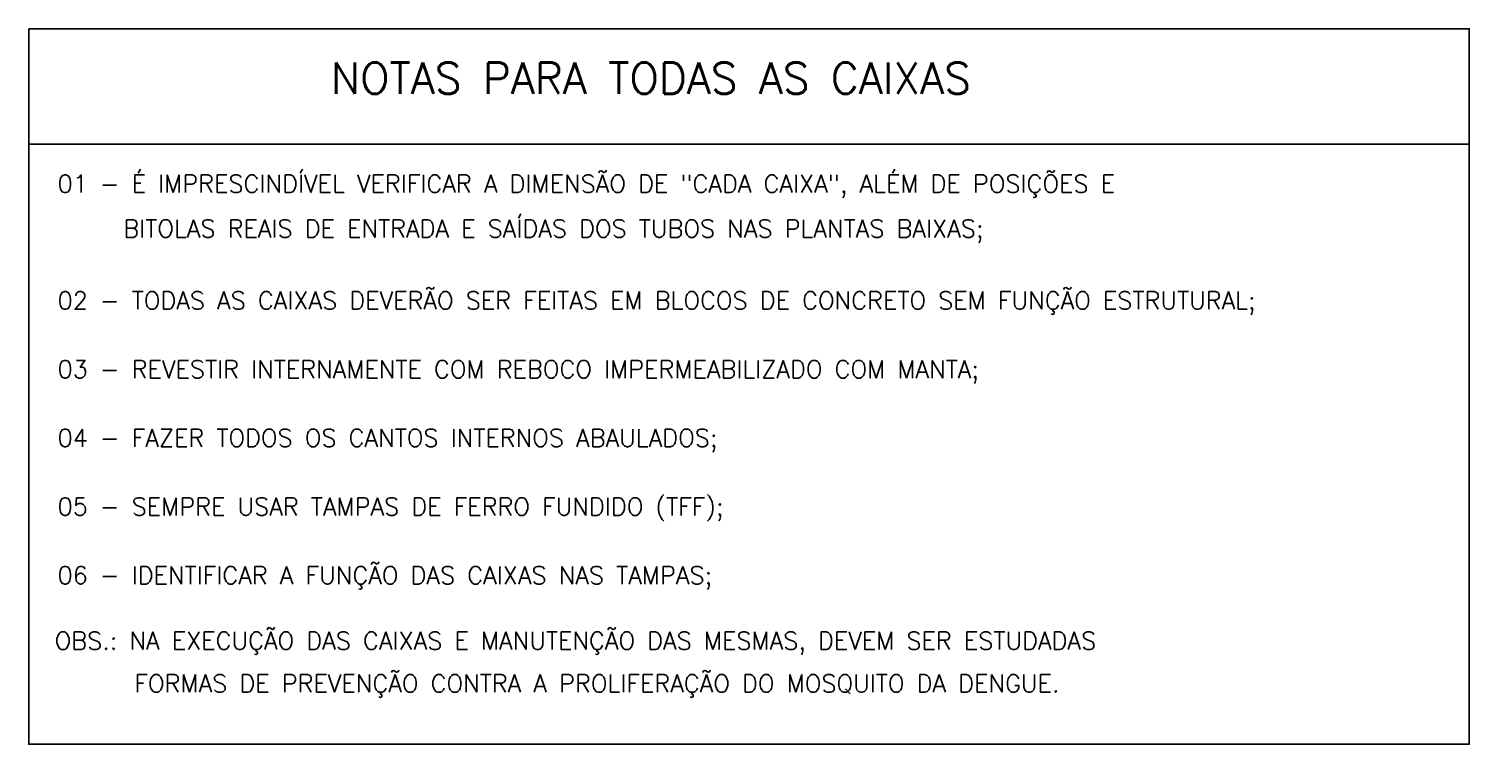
# Model space of a CAD drawing. Header units: millimetres. Extents: x -8 to 5830, y -596 to 3598.
# Drawn here: x 4580 to 5830, y 2772 to 3392 of the extents above; entities that cross this region are included whole.
import ezdxf

# ---------------------------------------------------------------- set-up
doc = ezdxf.new("R2010")
doc.units = ezdxf.units.MM
doc.layers.add('texto', color=1, linetype='Continuous')
doc.styles.add('80', font='romans.shx', dxfattribs={"height": 2})
doc.styles.add('MONOTXT', font='ROMANS', dxfattribs={"height": 2})

msp = doc.modelspace()

# ---------------------------------------------------------------- linework, layer by layer
at = {"layer": 'texto', "color": 7}
msp.add_line((4579.932, 3291.717), (5829.533, 3291.717), dxfattribs=at)
msp.add_lwpolyline([(4579.932, 3391.798), (5829.533, 3391.798), (5829.533, 2771.741), (4579.932, 2771.741)], close=True, dxfattribs=at)

# ---------------------------------------------------------------- texts
for s, height, style, p in [('NOTAS PARA TODAS AS CAIXAS', 27, '80', (4841.816, 3335.544)), ('01 - É IMPRESCINDÍVEL VERIFICAR A DIMENSÃO DE "CADA CAIXA", ALÉM DE POSIÇÕES E ', 15.3, 'MONOTXT', (4604.935, 3249.873)), ('     BITOLAS REAIS DE ENTRADA E SAÍDAS DOS TUBOS NAS PLANTAS BAIXAS;', 15.3, 'MONOTXT', (4604.935, 3210.993)), ('02 - TODAS AS CAIXAS DEVERÃO SER FEITAS EM BLOCOS DE CONCRETO SEM FUNÇÃO ESTRUTURAL;', 15.3, 'MONOTXT', (4604.935, 3148.695)), ('03 - REVESTIR INTERNAMENTE COM REBOCO IMPERMEABILIZADO COM MANTA;', 15.3, 'MONOTXT', (4604.935, 3089.137)), ('04 - FAZER TODOS OS CANTOS INTERNOS ABAULADOS;', 15.3, 'MONOTXT', (4604.935, 3029.579)), ('05 - SEMPRE USAR TAMPAS DE FERRO FUNDIDO (TFF);', 15.3, 'MONOTXT', (4604.935, 2970.02)), ('06 - IDENTIFICAR A FUNÇÃO DAS CAIXAS NAS TAMPAS;', 15.3, 'MONOTXT', (4604.935, 2910.462)), ('OBS.: NA EXECUÇÃO DAS CAIXAS E MANUTENÇÃO DAS MESMAS, DEVEM SER ESTUDADAS ', 15.3, 'MONOTXT', (4602.367, 2853.789)), ('FORMAS DE PREVENÇÃO CONTRA A PROLIFERAÇÃO DO MOSQUITO DA DENGUE.', 15.3, 'MONOTXT', (4671.513, 2816.698))]:
    msp.add_text(s, height=height, dxfattribs=dict(at, style=style)).set_placement(p)

doc.saveas('drawing.dxf')
